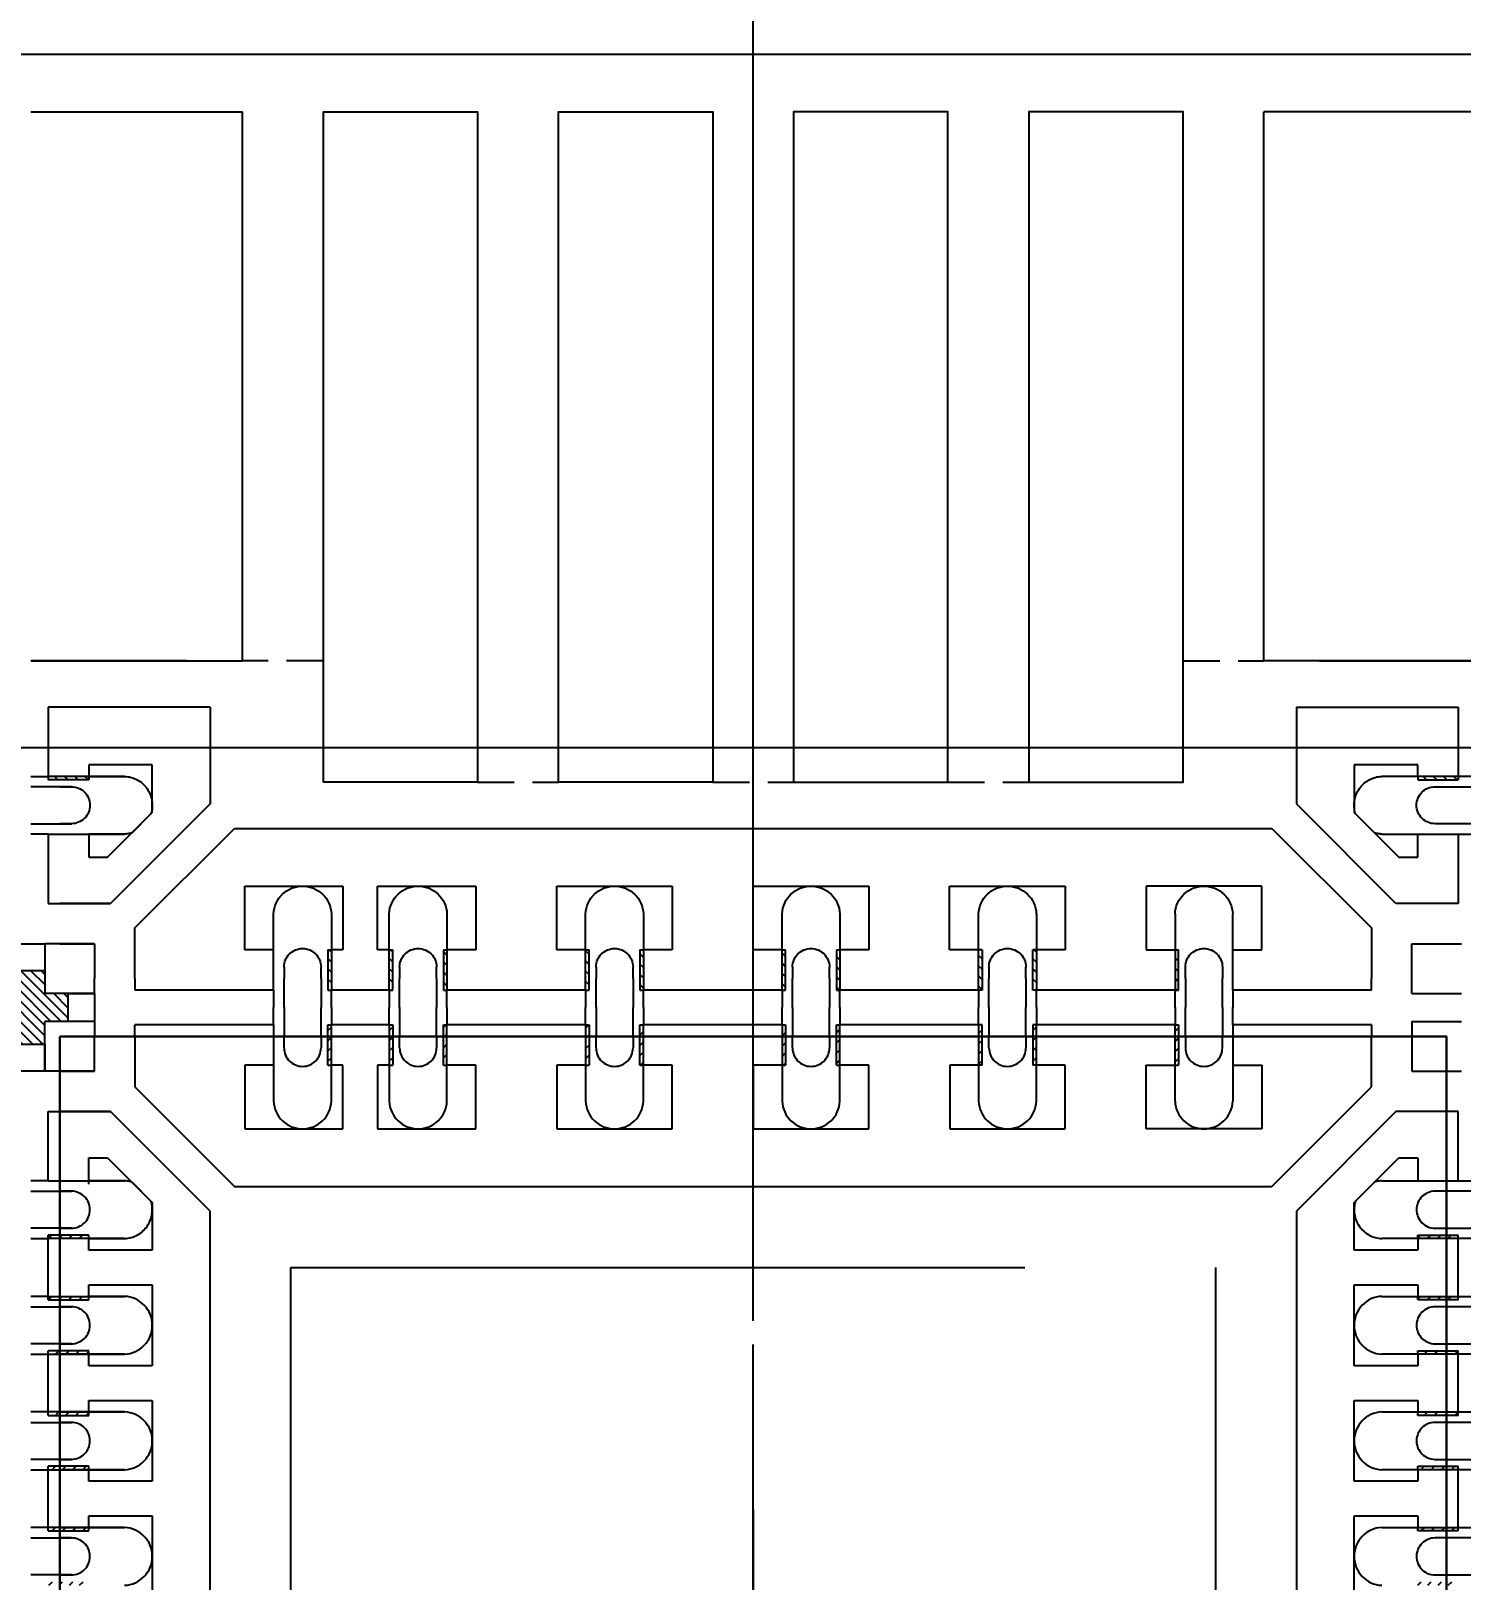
# Model space of a CAD drawing. Extents: x 0 to 864, y 0 to 559.
# Drawn here: x 157.53 to 169.91, y 421.06 to 434.46 of the extents above; entities that cross this region are included whole.
import ezdxf

# ---------------------------------------------------------------- set-up
doc = ezdxf.new("R2010")
doc.units = 0
doc.header["$LTSCALE"] = 12.7
doc.header["$MEASUREMENT"] = 0
doc.header["$PDMODE"] = 2
for name, pattern in [('CENTER', [2, 1.25, -0.25, 0.25, -0.25]), ('HIDDEN', [0.375, 0.25, -0.125]), ('PHANTOM', [2.5, 1.25, -0.25, 0.25, -0.25, 0.25, -0.25])]:
    doc.linetypes.add(name, pattern=pattern)
doc.layers.get('0').update_dxf_attribs({"linetype": 'CONTINUOUS'})
doc.layers.get('DEFPOINTS').update_dxf_attribs({"linetype": 'CONTINUOUS'})
for name, color, linetype in [('SH-01_CENTER', 2, 'CENTER'), ('SH-01_DIM', 4, 'CONTINUOUS'), ('SH-01_HATCH', 10, 'CONTINUOUS'), ('SH-01_HIDDEN', 6, 'HIDDEN'), ('SH-01_MISC', 5, 'CONTINUOUS'), ('SH-01_OBJECT', 7, 'CONTINUOUS'), ('SH-01_PHANTOM', 1, 'PHANTOM')]:
    doc.layers.add(name, color=color, linetype=linetype)
doc.styles.get("Standard").update_dxf_attribs({"font": 'simplex.shx', "width": 0.82})
doc.dimstyles.get("Standard").update_dxf_attribs({"dimtxt": 0.18, "dimasz": 0.18, "dimexe": 0.18, "dimexo": 0.0625, "dimgap": 0.09, "dimtad": 0, "dimtih": 1, "dimtoh": 1, "dimdec": 4, "dimzin": 0, "dimdsep": 46, "dimtxsty": 'Standard', "dimcen": 0.09, "dimadec": 0, "dimazin": 0, "dimtfac": 1, "dimtdec": 4, "dimtofl": 0, "dimtmove": 0, "dimatfit": 3, "dimfxl": 1, "dimtolj": 1, "dimtzin": 0, "dimarcsym": 0})
pattern_1 = [(45, (43.277163, -6.919113), (-0.02209709, 0.02209709), [])]

# ---------------------------------------------------------------- blocks, each defined once
blk = doc.blocks.new('*D119')
at = {"layer": 'DEFPOINTS', "color": 0, "ltscale": 0.05, "transparency": 16777216}
for p in [(149.533, 465.062), (149.533, 440.584), (445.033, 347.264)]:
    blk.add_point(p, dxfattribs=at)
at = {"layer": 'SH-01_DIM', "ltscale": 0.05, "transparency": 16777216}
blk.add_line((149.533, 443.124), (149.533, 465.062), dxfattribs=at)
at = {"layer": 'SH-01_DIM', "ltscale": 0.05, "transparency": 16777216, "insert": (149.533, 470.047), "char_height": 1.524, "attachment_point": 5, "rotation": 90}
blk.add_mtext('\\A1; 147.7500', dxfattribs=at)
blk = doc.blocks.new('_Open30')
at = {"color": 0, "lineweight": -2}
for p, q in [((-1, 0.2679), (0, 0)), ((0, 0), (-1, -0.2679)), ((0, 0), (-1, 0))]:
    blk.add_line(p, q, dxfattribs=at)
blk = doc.blocks.new('*D120')
at = {"layer": 'DEFPOINTS', "color": 0, "ltscale": 0.05, "transparency": 16777216}
for p in [(139.538, 457.57), (145.033, 441.264), (445.033, 347.264)]:
    blk.add_point(p, dxfattribs=at)
at = {"layer": 'SH-01_DIM', "ltscale": 0.05, "transparency": 16777216}
for p, q in [((139.538, 451.22), (139.538, 457.57)), ((145.033, 447.614), (139.538, 451.22)), ((145.033, 443.804), (145.033, 447.614))]:
    blk.add_line(p, q, dxfattribs=at)
at = {"layer": 'SH-01_DIM', "ltscale": 0.05, "transparency": 16777216, "insert": (139.538, 467.942), "char_height": 1.524, "attachment_point": 5, "rotation": 90}
blk.add_mtext('\\A1; 150.000+/-0.0760', dxfattribs=at)
blk = doc.blocks.new('A$C548803C5')
at = {"layer": 'SH-01_CENTER', "ltscale": 0.05}
for p, q in [((1, 1.4514), (1, 0.5486)), ((0.5486, 1), (1.4514, 1))]:
    blk.add_line(p, q, dxfattribs=at)
at = {"layer": 'SH-01_MISC', "ltscale": 0.05}
blk.add_lwpolyline([(-2, 3.5), (4, 3.5), (4, -1.5), (-2, -1.5)], close=True, dxfattribs=at)
blk = doc.blocks.new('*D174')
at = {"layer": 'DEFPOINTS', "color": 0, "ltscale": 0.05, "transparency": 16777216}
for p in [(163.783, 453.199), (163.783, 420.764), (445.033, 347.264)]:
    blk.add_point(p, dxfattribs=at)
at = {"layer": 'SH-01_DIM', "ltscale": 0.05, "transparency": 16777216}
blk.add_line((163.783, 423.304), (163.783, 453.199), dxfattribs=at)
at = {"layer": 'SH-01_DIM', "ltscale": 0.05, "transparency": 16777216, "insert": (163.783, 458.184), "char_height": 1.524, "attachment_point": 5, "rotation": 90}
blk.add_mtext('\\A1; 140.6250', dxfattribs=at)
blk = doc.blocks.new('A$C4C6C51ED')
at = {"layer": 'SH-01_HATCH', "ltscale": 0.05}
h = blk.add_hatch(dxfattribs=at)
h.set_pattern_fill('ANSI31', color=10, scale=0.25)
h.set_pattern_definition([(45, (33.0558, -7.33538), (-0.02209709, 0.02209709), [])])
h.paths.add_polyline_path([(24.0786, 3.5837), (24.0636, 3.5837), (24.0636, 3.7587), (24.0786, 3.7587)])
h.paths.add_polyline_path([(24.5786, 3.5837), (24.5636, 3.5837), (24.5636, 3.7587), (24.5786, 3.7587)])
h.paths.add_polyline_path([(24.3436, 3.5837), (24.3286, 3.5837), (24.3286, 3.7587), (24.3436, 3.7587)])
h.paths.add_polyline_path([(25.1936, 3.5837), (25.1786, 3.5837), (25.1786, 3.7587), (25.1936, 3.7587)])
h.paths.add_polyline_path([(25.4286, 3.5837), (25.4136, 3.5837), (25.4136, 3.7587), (25.4286, 3.7587)])
h.paths.add_polyline_path([(26.2786, 3.5837), (26.2636, 3.5837), (26.2636, 3.7587), (26.2786, 3.7587)])
h.paths.add_polyline_path([(26.0436, 3.5837), (26.0286, 3.5837), (26.0286, 3.5837), (26.0286, 3.7587), (26.0436, 3.7587)])
h.paths.add_polyline_path([(27.1286, 3.5837), (27.1136, 3.5837), (27.1136, 3.7587), (27.1286, 3.7587)])
h.paths.add_polyline_path([(26.8936, 3.5837), (26.8786, 3.5837), (26.8786, 3.5837), (26.8786, 3.7587), (26.8936, 3.7587)])
h.paths.add_polyline_path([(27.7436, 3.5837), (27.7286, 3.5837), (27.7286, 3.7587), (27.7436, 3.7587)])
h = blk.add_hatch(dxfattribs=at)
h.set_pattern_fill('ANSI31', color=10, scale=0.25)
h.paths.add_polyline_path([(23.0286, 2.8487), (22.8536, 2.8487), (22.8536, 2.8337), (23.0286, 2.8337)])
h.paths.add_polyline_path([(28.9536, 2.8487), (28.7786, 2.8487), (28.7786, 2.8337), (28.9536, 2.8337)])
at = {"layer": 'SH-01_HIDDEN'}
for p, q in [((23.8286, 3.7587), (23.8286, 3.8337)), ((23.8736, 3.8337), (23.8736, 3.7087)), ((24.0336, 3.7087), (24.0336, 3.8337)), ((24.0786, 3.8337), (24.0786, 3.7587)), ((24.3286, 3.7587), (24.3286, 3.8337)), ((24.3736, 3.8337), (24.3736, 3.7087)), ((24.5336, 3.7087), (24.5336, 3.8337)), ((24.5786, 3.8337), (24.5786, 3.7587)), ((25.1786, 3.7587), (25.1786, 3.8337)), ((25.2236, 3.8337), (25.2236, 3.7087)), ((25.3836, 3.7087), (25.3836, 3.8337)), ((25.4286, 3.8337), (25.4286, 3.7587)), ((26.0286, 3.7587), (26.0286, 3.8337)), ((26.0736, 3.8337), (26.0736, 3.7087)), ((26.2336, 3.7087), (26.2336, 3.8337)), ((26.2786, 3.8337), (26.2786, 3.7587)), ((26.8786, 3.7587), (26.8786, 3.8337)), ((26.9236, 3.8337), (26.9236, 3.7087)), ((27.0836, 3.7087), (27.0836, 3.8337)), ((27.1286, 3.8337), (27.1286, 3.7587)), ((27.7286, 3.8337), (27.7286, 3.7587)), ((27.7736, 3.7087), (27.7736, 3.8337)), ((27.9336, 3.8337), (27.9336, 3.7087)), ((27.9786, 3.7587), (27.9786, 3.8337)), ((23.8736, 3.6587), (23.8736, 3.7087)), ((24.0336, 3.7087), (24.0336, 3.6587)), ((24.3736, 3.6587), (24.3736, 3.7087)), ((24.5336, 3.7087), (24.5336, 3.6587)), ((25.2236, 3.6587), (25.2236, 3.7087)), ((25.3836, 3.7087), (25.3836, 3.6587)), ((26.0736, 3.6587), (26.0736, 3.7087)), ((26.2336, 3.7087), (26.2336, 3.6587)), ((26.9236, 3.6587), (26.9236, 3.7087)), ((27.0836, 3.7087), (27.0836, 3.6587)), ((27.7736, 3.7087), (27.7736, 3.6587)), ((27.9336, 3.6587), (27.9336, 3.7087)), ((23.8286, 3.5837), (23.8286, 3.4287)), ((24.0786, 3.4287), (24.0786, 3.5837)), ((24.3286, 3.5837), (24.3286, 3.4287)), ((24.5786, 3.4287), (24.5786, 3.5837)), ((25.1786, 3.5837), (25.1786, 3.4287)), ((25.4286, 3.4287), (25.4286, 3.5837)), ((26.0286, 3.5837), (26.0286, 3.4287)), ((26.2786, 3.4287), (26.2786, 3.5837)), ((26.8786, 3.5837), (26.8786, 3.4287)), ((27.1286, 3.4287), (27.1286, 3.5837)), ((27.7286, 3.4287), (27.7286, 3.5837)), ((27.9786, 3.5837), (27.9786, 3.4287)), ((22.8536, 3.0837), (22.7786, 3.0837)), ((23.0286, 3.0837), (23.1836, 3.0837)), ((23.1836, 3.0837), (23.0286, 3.0837)), ((28.6236, 3.0837), (28.7786, 3.0837)), ((28.9536, 3.0837), (29.0286, 3.0837)), ((22.7786, 3.0387), (22.9536, 3.0387)), ((22.9536, 3.0387), (22.9036, 3.0387)), ((23.2161, 3.0781), (23.2979, 2.9963)), ((28.5094, 2.9963), (28.5912, 3.0781)), ((29.0286, 3.0387), (28.8536, 3.0387)), ((22.9536, 2.8787), (22.7786, 2.8787)), ((22.7786, 2.8337), (22.8536, 2.8337)), ((22.9036, 2.8787), (22.9536, 2.8787)), ((23.1836, 2.8337), (23.0286, 2.8337)), ((23.0286, 2.8337), (23.1836, 2.8337)), ((28.7786, 2.8337), (28.6236, 2.8337)), ((28.8536, 2.8787), (29.0286, 2.8787)), ((29.0286, 2.8337), (28.9536, 2.8337))]:
    blk.add_line(p, q, dxfattribs=at)
at = {"layer": 'SH-01_HIDDEN', "ltscale": 0.05}
for p, q in [((24.7111, 2.8587), (25.0611, 2.8587)), ((25.7286, 2.8587), (26.0786, 2.8587)), ((26.7461, 2.8587), (27.0961, 2.8587)), ((22.9286, 2.3337), (22.7786, 2.3337)), ((24.0436, 2.3337), (23.6936, 2.3337)), ((27.7636, 2.3337), (28.1136, 2.3337)), ((28.8786, 2.3337), (29.0286, 2.3337))]:
    blk.add_line(p, q, dxfattribs=at)
at = {"layer": 'SH-01_HIDDEN'}
for centre, radius, start, end in [((23.9536, 3.6587), 0.08, 180, 0), ((24.4536, 3.6587), 0.08, 180, 0), ((25.3036, 3.6587), 0.08, 180, 0), ((26.1536, 3.6587), 0.08, 180, 0), ((27.0036, 3.6587), 0.08, 180, 0), ((27.8536, 3.6587), 0.08, 180, 0), ((23.9536, 3.4338), 0.1251, 182.33828, 357.66172), ((24.4536, 3.4338), 0.1251, 182.33828, 357.66172), ((25.3036, 3.4338), 0.1251, 182.33828, 357.66172), ((26.1536, 3.4338), 0.1251, 182.33828, 357.66172), ((27.0036, 3.4338), 0.1251, 182.33828, 357.66172), ((27.8536, 3.4338), 0.1251, 182.33828, 357.66172), ((23.1786, 2.9593), 0.1245, 72.47153, 87.68368), ((28.6287, 2.9593), 0.1245, 92.30964, 107.52916), ((22.9536, 2.9587), 0.08, 270, 90), ((28.8536, 2.9587), 0.08, 90, 270), ((23.1785, 2.9587), 0.1251, 272.3376, 17.48275), ((28.6287, 2.9587), 0.1251, 162.51941, 267.66496)]:
    blk.add_arc(centre, radius, start, end, dxfattribs=at)
at = {"layer": 'SH-01_OBJECT'}
for p, q in [((22.8386, 3.5587), (22.8386, 3.7737)), ((23.0536, 3.7737), (22.8386, 3.7737)), ((23.0536, 3.7737), (23.0536, 3.7587)), ((23.0536, 3.7587), (23.0536, 3.7087)), ((23.2286, 3.7087), (23.2286, 3.7587)), ((23.8286, 3.7587), (23.2286, 3.7587)), ((23.8286, 3.7587), (23.8286, 3.5837)), ((24.0636, 3.5837), (24.0636, 3.7587)), ((24.0786, 3.5837), (24.0786, 3.7587)), ((24.3286, 3.7587), (24.0786, 3.7587)), ((24.3286, 3.7587), (24.3286, 3.5837)), ((24.3436, 3.7587), (24.3436, 3.5837)), ((24.5636, 3.5837), (24.5636, 3.7587)), ((24.5786, 3.5837), (24.5786, 3.7587)), ((25.1786, 3.7587), (24.5786, 3.7587)), ((25.1786, 3.7587), (25.1786, 3.5837)), ((25.1936, 3.7587), (25.1936, 3.5837)), ((25.4136, 3.5837), (25.4136, 3.7587)), ((25.4286, 3.5837), (25.4286, 3.7587)), ((26.0286, 3.7587), (25.4286, 3.7587)), ((26.0286, 3.7587), (26.0286, 3.5837)), ((26.0436, 3.7587), (26.0436, 3.5837)), ((26.2636, 3.5837), (26.2636, 3.7587)), ((26.2786, 3.5837), (26.2786, 3.7587)), ((26.8786, 3.7587), (26.2786, 3.7587)), ((26.8786, 3.7587), (26.8786, 3.5837)), ((26.8936, 3.5837), (26.8936, 3.7587)), ((27.1136, 3.7587), (27.1136, 3.5837)), ((27.1286, 3.5837), (27.1286, 3.7587)), ((27.7286, 3.7587), (27.1286, 3.7587)), ((27.7286, 3.5837), (27.7286, 3.7587)), ((27.7436, 3.7587), (27.7436, 3.5837)), ((28.5786, 3.7587), (27.9786, 3.7587)), ((27.9786, 3.7587), (27.9786, 3.5837)), ((28.5786, 3.7587), (28.5786, 3.7087)), ((28.7536, 3.7737), (28.7536, 3.5587)), ((28.7536, 3.7737), (28.9686, 3.7737)), ((23.0536, 3.5587), (23.0536, 3.7087)), ((23.2286, 3.7087), (23.2286, 3.4898)), ((23.8286, 3.7087), (23.8286, 3.5837)), ((24.0786, 3.5837), (24.0786, 3.7087)), ((24.3286, 3.7087), (24.3286, 3.5837)), ((24.5786, 3.5837), (24.5786, 3.7087)), ((25.1786, 3.7087), (25.1786, 3.5837)), ((25.4286, 3.5837), (25.4286, 3.7087)), ((26.0286, 3.7087), (26.0286, 3.5837)), ((26.2786, 3.5837), (26.2786, 3.7087)), ((26.8786, 3.7087), (26.8786, 3.5837)), ((27.1286, 3.5837), (27.1286, 3.7087)), ((27.9786, 3.7087), (27.9786, 3.5837)), ((28.5786, 3.4898), (28.5786, 3.7087)), ((23.0536, 3.5587), (22.8386, 3.5587)), ((22.9036, 3.5587), (23.0536, 3.5587)), ((23.8286, 3.5837), (23.7036, 3.5837)), ((23.7036, 3.5837), (23.7036, 3.3087)), ((24.1286, 3.5837), (24.0786, 3.5837)), ((24.1286, 3.3087), (24.1286, 3.5837)), ((24.3286, 3.5837), (24.2786, 3.5837)), ((24.2786, 3.5837), (24.2786, 3.3087)), ((24.7036, 3.5837), (24.5786, 3.5837)), ((24.7036, 3.3087), (24.7036, 3.5837)), ((25.1786, 3.5837), (25.0536, 3.5837)), ((25.0536, 3.5837), (25.0536, 3.3087)), ((25.5536, 3.5837), (25.4286, 3.5837)), ((25.5536, 3.3087), (25.5536, 3.5837)), ((26.0286, 3.5837), (25.9036, 3.5837)), ((25.9036, 3.5837), (25.9036, 3.3087)), ((26.4036, 3.5837), (26.2786, 3.5837)), ((26.4036, 3.3087), (26.4036, 3.5837)), ((26.8786, 3.5837), (26.7536, 3.5837)), ((26.7536, 3.5837), (26.7536, 3.3087)), ((27.2536, 3.5837), (27.1286, 3.5837)), ((27.2536, 3.3087), (27.2536, 3.5837)), ((27.6036, 3.5837), (27.7286, 3.5837)), ((27.6036, 3.3087), (27.6036, 3.5837)), ((27.9786, 3.5837), (28.1036, 3.5837)), ((28.1036, 3.5837), (28.1036, 3.3087)), ((28.7536, 3.5587), (28.9686, 3.5587)), ((23.2286, 3.4898), (23.6597, 3.0587)), ((28.1476, 3.0587), (28.5786, 3.4898)), ((22.8536, 3.3837), (23.1226, 3.3837)), ((22.8536, 3.0837), (22.8536, 3.3837)), ((23.1226, 3.3837), (22.9036, 3.3837)), ((23.5536, 2.9527), (23.1226, 3.3837)), ((28.6847, 3.3837), (28.2536, 2.9527)), ((28.9536, 3.3837), (28.6847, 3.3837)), ((28.9536, 3.0837), (28.9536, 3.3837)), ((23.7036, 3.3087), (24.1286, 3.3087)), ((24.2786, 3.3087), (24.7036, 3.3087)), ((25.0536, 3.3087), (25.5536, 3.3087)), ((25.9036, 3.3087), (26.4036, 3.3087)), ((26.7536, 3.3087), (27.2536, 3.3087)), ((28.1036, 3.3087), (27.6036, 3.3087)), ((23.0286, 3.0837), (23.0286, 3.1837)), ((23.0286, 3.1837), (23.1104, 3.1837)), ((23.1104, 3.1837), (23.3036, 2.9905)), ((28.5036, 2.9905), (28.6968, 3.1837)), ((28.6968, 3.1837), (28.7786, 3.1837)), ((28.7786, 3.1837), (28.7786, 3.0837)), ((22.8536, 3.0837), (23.0286, 3.0837)), ((28.7786, 3.0837), (28.9536, 3.0837)), ((23.6597, 3.0587), (28.1476, 3.0587)), ((23.3036, 2.9905), (23.3036, 2.7837)), ((23.5536, 2.5337), (23.5536, 2.9527)), ((28.2536, 2.5337), (28.2536, 2.9527)), ((28.5036, 2.7837), (28.5036, 2.9905)), ((23.0286, 2.8487), (22.8536, 2.8487)), ((22.8536, 2.5337), (22.8536, 2.8337)), ((23.0286, 2.8337), (22.8536, 2.8337)), ((23.0286, 2.7837), (23.0286, 2.8337)), ((28.7786, 2.8487), (28.9536, 2.8487)), ((28.9536, 2.8337), (28.7786, 2.8337)), ((28.7786, 2.8337), (28.7786, 2.7837)), ((28.9536, 2.5337), (28.9536, 2.8337)), ((23.3036, 2.7837), (23.0286, 2.7837)), ((28.7786, 2.7837), (28.5036, 2.7837)), ((23.5536, 2.5337), (22.8536, 2.5337)), ((28.2536, 2.5337), (28.9536, 2.5337)), ((23.4536, 2.3337), (22.7786, 2.3337)), ((28.3536, 2.3337), (29.0286, 2.3337)), ((22.7786, -0.0413), (23.6936, -0.0413)), ((29.0286, -0.0413), (28.1136, -0.0413))]:
    blk.add_line(p, q, dxfattribs=at)
at = {"layer": 'SH-01_OBJECT', "ltscale": 0.05}
for p, q in [((24.0636, 3.7587), (24.0786, 3.7587)), ((24.3286, 3.7587), (24.3436, 3.7587)), ((24.5636, 3.7587), (24.5786, 3.7587)), ((25.1786, 3.7587), (25.1936, 3.7587)), ((25.4136, 3.7587), (25.4286, 3.7587)), ((26.0286, 3.7587), (26.0436, 3.7587)), ((26.2636, 3.7587), (26.2786, 3.7587)), ((26.8936, 3.7587), (26.8786, 3.7587)), ((27.1286, 3.7587), (27.1136, 3.7587)), ((27.7286, 3.7587), (27.7436, 3.7587)), ((24.0636, 3.5837), (24.0786, 3.5837)), ((24.3286, 3.5837), (24.3436, 3.5837)), ((24.5636, 3.5837), (24.5786, 3.5837)), ((25.1786, 3.5837), (25.1936, 3.5837)), ((25.4136, 3.5837), (25.4286, 3.5837)), ((26.0286, 3.5837), (26.0436, 3.5837)), ((26.2636, 3.5837), (26.2786, 3.5837)), ((26.8936, 3.5837), (26.8786, 3.5837)), ((27.1286, 3.5837), (27.1136, 3.5837)), ((27.7286, 3.5837), (27.7436, 3.5837)), ((22.8536, 2.8337), (22.8536, 2.8487)), ((23.0286, 2.8337), (23.0286, 2.8487)), ((28.7786, 2.8337), (28.7786, 2.8487)), ((28.9536, 2.8337), (28.9536, 2.8487)), ((22.7786, 2.3337), (23.6936, 2.3337)), ((23.6936, 2.3337), (23.6936, -0.0413)), ((28.1136, 2.3337), (28.1136, -0.0413)), ((29.0286, 2.3337), (28.1136, 2.3337))]:
    blk.add_line(p, q, dxfattribs=at)
for points in [[(24.7111, 2.8587), (24.0436, 2.8587), (24.0436, -0.0413), (24.7111, -0.0413)], [(25.7286, 2.8587), (25.0611, 2.8587), (25.0611, -0.0413), (25.7286, -0.0413)], [(26.0786, 2.8587), (26.7461, 2.8587), (26.7461, -0.0413), (26.0786, -0.0413)], [(27.0961, 2.8587), (27.7636, 2.8587), (27.7636, -0.0413), (27.0961, -0.0413)]]:
    blk.add_lwpolyline(points, close=True, dxfattribs=at)
blk = doc.blocks.new('A$C18111F44')
at = {"layer": 'SH-01_HATCH', "ltscale": 0.05}
h = blk.add_hatch(dxfattribs=at)
h.set_pattern_fill('ANSI31', color=10, scale=0.25)
h.set_pattern_definition(pattern_1)
h.paths.add_polyline_path([(34.3, 4), (34.285, 4), (34.285, 4.175), (34.3, 4.175)])
h.paths.add_polyline_path([(34.8, 4), (34.785, 4), (34.785, 4.175), (34.8, 4.175)])
h.paths.add_polyline_path([(34.565, 4), (34.55, 4), (34.55, 4.175), (34.565, 4.175)])
h.paths.add_polyline_path([(35.415, 4), (35.4, 4), (35.4, 4.175), (35.415, 4.175)])
h.paths.add_polyline_path([(35.65, 4), (35.635, 4), (35.635, 4.175), (35.65, 4.175)])
h.paths.add_polyline_path([(36.5, 3.9999), (36.485, 3.9999), (36.485, 4.1749), (36.5, 4.1749)])
h.paths.add_polyline_path([(36.265, 3.9999), (36.25, 3.9999), (36.25, 4), (36.25, 4.1749), (36.265, 4.1749)])
h.paths.add_polyline_path([(37.35, 3.9999), (37.335, 3.9999), (37.335, 4.1749), (37.35, 4.1749)])
h.paths.add_polyline_path([(37.115, 3.9999), (37.1, 3.9999), (37.1, 4), (37.1, 4.1749), (37.115, 4.1749)])
h.paths.add_polyline_path([(37.965, 4), (37.95, 4), (37.95, 4.175), (37.965, 4.175)])
h = blk.add_hatch(dxfattribs=at)
h.set_pattern_fill('ANSI31', color=10, scale=0.25)
h.set_pattern_definition(pattern_1)
h.paths.add_polyline_path([(33.075, 0), (33.25, 0), (33.25, -0.015), (33.075, -0.015)])
h.paths.add_polyline_path([(33.075, 0.265), (33.25, 0.265), (33.25, 0.25), (33.075, 0.25)])
h.paths.add_polyline_path([(33.075, 0.5), (33.25, 0.5), (33.25, 0.485), (33.075, 0.485)])
h.paths.add_polyline_path([(33.075, 1), (33.25, 1), (33.25, 0.985), (33.075, 0.985)])
h.paths.add_polyline_path([(33.075, 0.765), (33.25, 0.765), (33.25, 0.75), (33.075, 0.75)])
h.paths.add_polyline_path([(33.075, 1.265), (33.25, 1.265), (33.25, 1.25), (33.075, 1.25)])
h.paths.add_polyline_path([(33.075, 1.5), (33.25, 1.5), (33.25, 1.485), (33.075, 1.485)])
h.paths.add_polyline_path([(33.075, 1.765), (33.25, 1.765), (33.25, 1.75), (33.075, 1.75)])
h.paths.add_polyline_path([(33.075, 2), (33.25, 2), (33.25, 1.985), (33.075, 1.985)])
h.paths.add_polyline_path([(33.075, 2.265), (33.25, 2.265), (33.25, 2.25), (33.075, 2.25)])
h.paths.add_polyline_path([(33.075, 2.5), (33.25, 2.5), (33.25, 2.485), (33.075, 2.485)])
h.paths.add_polyline_path([(33.075, 2.765), (33.25, 2.765), (33.25, 2.75), (33.075, 2.75)])
h.paths.add_polyline_path([(33.075, 3), (33.25, 3), (33.25, 2.985), (33.075, 2.985)])
h.paths.add_polyline_path([(33.075, 3.265), (33.25, 3.265), (33.25, 3.25), (33.075, 3.25)])
h = blk.add_hatch(dxfattribs=at)
h.set_pattern_fill('ANSI31', color=10, scale=0.25)
h.set_pattern_definition(pattern_1)
h.paths.add_polyline_path([(39.175, 0), (39, 0), (39, -0.015), (39.175, -0.015)])
h.paths.add_polyline_path([(39.175, 0.265), (39, 0.265), (39, 0.25), (39.175, 0.25)])
h.paths.add_polyline_path([(39.175, 0.5), (39, 0.5), (39, 0.485), (39.175, 0.485)])
h.paths.add_polyline_path([(39.175, 1), (39, 1), (39, 0.985), (39.175, 0.985)])
h.paths.add_polyline_path([(39.175, 0.765), (39, 0.765), (39, 0.75), (39.175, 0.75)])
h.paths.add_polyline_path([(39.175, 1.265), (39, 1.265), (39, 1.25), (39.175, 1.25)])
h.paths.add_polyline_path([(39.175, 1.5), (39, 1.5), (39, 1.485), (39.175, 1.485)])
h.paths.add_polyline_path([(39.175, 1.765), (39, 1.765), (39, 1.75), (39.175, 1.75)])
h.paths.add_polyline_path([(39.175, 2), (39, 2), (39, 1.985), (39.175, 1.985)])
h.paths.add_polyline_path([(39.175, 2.265), (39, 2.265), (39, 2.25), (39.175, 2.25)])
h.paths.add_polyline_path([(39.175, 2.5), (39, 2.5), (39, 2.485), (39.175, 2.485)])
h.paths.add_polyline_path([(39.175, 2.765), (39, 2.765), (39, 2.75), (39.175, 2.75)])
h.paths.add_polyline_path([(39.175, 3), (39, 3), (39, 2.985), (39.175, 2.985)])
h.paths.add_polyline_path([(39.175, 3.265), (39, 3.265), (39, 3.25), (39.175, 3.25)])
at = {"layer": 'SH-01_CENTER', "linetype": 'CENTER', "ltscale": 0.5}
blk.add_line((36.125, 0.4578), (36.125, 2.7922), dxfattribs=at)
at = {"layer": 'SH-01_HIDDEN'}
for p, q in [((34.05, 4.175), (34.05, 4.25)), ((34.095, 4.25), (34.095, 4.125)), ((34.255, 4.125), (34.255, 4.25)), ((34.3, 4.25), (34.3, 4.175)), ((34.55, 4.175), (34.55, 4.25)), ((34.595, 4.25), (34.595, 4.125)), ((34.755, 4.125), (34.755, 4.25)), ((34.8, 4.25), (34.8, 4.175)), ((35.4, 4.175), (35.4, 4.25)), ((35.445, 4.25), (35.445, 4.125)), ((35.605, 4.125), (35.605, 4.25)), ((35.65, 4.25), (35.65, 4.175)), ((36.25, 4.175), (36.25, 4.25)), ((36.295, 4.25), (36.295, 4.125)), ((36.455, 4.125), (36.455, 4.25)), ((36.5, 4.25), (36.5, 4.175)), ((37.1, 4.175), (37.1, 4.25)), ((37.145, 4.25), (37.145, 4.125)), ((37.305, 4.125), (37.305, 4.25)), ((37.35, 4.25), (37.35, 4.175)), ((37.95, 4.25), (37.95, 4.175)), ((37.995, 4.125), (37.995, 4.25)), ((38.155, 4.25), (38.155, 4.125)), ((38.2, 4.175), (38.2, 4.25)), ((34.095, 4.075), (34.095, 4.125)), ((34.255, 4.125), (34.255, 4.075)), ((34.595, 4.075), (34.595, 4.125)), ((34.755, 4.125), (34.755, 4.075)), ((35.445, 4.075), (35.445, 4.125)), ((35.605, 4.125), (35.605, 4.075)), ((36.295, 4.075), (36.295, 4.125)), ((36.455, 4.125), (36.455, 4.075)), ((37.145, 4.075), (37.145, 4.125)), ((37.305, 4.125), (37.305, 4.075)), ((37.995, 4.125), (37.995, 4.075)), ((38.155, 4.075), (38.155, 4.125)), ((34.05, 4), (34.05, 3.845)), ((34.3, 3.845), (34.3, 4)), ((34.55, 4), (34.55, 3.845)), ((34.8, 3.845), (34.8, 4)), ((35.4, 4), (35.4, 3.845)), ((35.65, 3.845), (35.65, 4)), ((36.25, 4), (36.25, 3.845)), ((36.5, 3.845), (36.5, 4)), ((37.1, 4), (37.1, 3.845)), ((37.35, 3.845), (37.35, 4)), ((37.95, 3.845), (37.95, 4)), ((38.2, 4), (38.2, 3.845)), ((33.075, 3.5), (33, 3.5)), ((33.25, 3.5), (33.405, 3.5)), ((33.405, 3.5), (33.25, 3.5)), ((33.4375, 3.4943), (33.5192, 3.4126)), ((38.7308, 3.4126), (38.8125, 3.4943)), ((38.845, 3.5), (39, 3.5)), ((39.175, 3.5), (39.25, 3.5)), ((33, 3.455), (33.175, 3.455)), ((33.175, 3.455), (33.125, 3.455)), ((39.25, 3.455), (39.075, 3.455)), ((33.175, 3.295), (33, 3.295)), ((33.125, 3.295), (33.175, 3.295)), ((39.075, 3.295), (39.25, 3.295)), ((33, 3.25), (33.075, 3.25)), ((33.405, 3.25), (33.25, 3.25)), ((33.25, 3.25), (33.405, 3.25)), ((39, 3.25), (38.845, 3.25)), ((39.25, 3.25), (39.175, 3.25)), ((34.125, 0.425), (34.125, 3.125)), ((34.125, 3.125), (38.125, 3.125)), ((38.125, 3.125), (38.125, 0.125)), ((33.075, 3), (33, 3)), ((33, 2.955), (33.175, 2.955)), ((33.175, 2.955), (33.125, 2.955)), ((33.25, 3), (33.405, 3)), ((33.405, 3), (33.25, 3)), ((38.845, 3), (39, 3)), ((39.25, 2.955), (39.075, 2.955)), ((39.175, 3), (39.25, 3)), ((33.175, 2.795), (33, 2.795)), ((33, 2.75), (33.075, 2.75)), ((33.125, 2.795), (33.175, 2.795)), ((33.405, 2.75), (33.25, 2.75)), ((33.25, 2.75), (33.405, 2.75)), ((39, 2.75), (38.845, 2.75)), ((39.075, 2.795), (39.25, 2.795)), ((39.25, 2.75), (39.175, 2.75)), ((33.075, 2.5), (33, 2.5)), ((33.25, 2.5), (33.405, 2.5)), ((33.405, 2.5), (33.25, 2.5)), ((38.845, 2.5), (39, 2.5)), ((39.175, 2.5), (39.25, 2.5)), ((33, 2.455), (33.175, 2.455)), ((33.175, 2.455), (33.125, 2.455)), ((39.25, 2.455), (39.075, 2.455)), ((33.175, 2.295), (33, 2.295)), ((33.125, 2.295), (33.175, 2.295)), ((39.075, 2.295), (39.25, 2.295)), ((33, 2.25), (33.075, 2.25)), ((33.405, 2.25), (33.25, 2.25)), ((33.25, 2.25), (33.405, 2.25)), ((39, 2.25), (38.845, 2.25)), ((39.25, 2.25), (39.175, 2.25)), ((33.075, 2), (33, 2)), ((33, 1.955), (33.175, 1.955)), ((33.175, 1.955), (33.125, 1.955)), ((33.25, 2), (33.405, 2)), ((33.405, 2), (33.25, 2)), ((38.845, 2), (39, 2)), ((39.25, 1.955), (39.075, 1.955)), ((39.175, 2), (39.25, 2)), ((33.175, 1.795), (33, 1.795)), ((33.125, 1.795), (33.175, 1.795)), ((39.075, 1.795), (39.25, 1.795))]:
    blk.add_line(p, q, dxfattribs=at)
for centre, radius, start, end in [((34.175, 4.075), 0.08, 180, 0), ((34.675, 4.075), 0.08, 180, 0), ((35.525, 4.075), 0.08, 180, 0), ((36.375, 4.075), 0.08, 180, 0), ((37.225, 4.075), 0.08, 180, 0), ((38.075, 4.075), 0.08, 180, 0), ((34.175, 3.8501), 0.1251, 182.33828, 357.66172), ((34.675, 3.8501), 0.1251, 182.33828, 357.66172), ((35.525, 3.8501), 0.1251, 182.33828, 357.66172), ((36.375, 3.8501), 0.1251, 182.33828, 357.66172), ((37.225, 3.8501), 0.1251, 182.33828, 357.66172), ((38.075, 3.8501), 0.1251, 182.33828, 357.66172), ((33.4, 3.3756), 0.1245, 72.47153, 87.68368), ((38.85, 3.3756), 0.1245, 92.30964, 107.52916), ((33.175, 3.375), 0.08, 270, 90), ((39.075, 3.375), 0.08, 90, 270), ((33.3999, 3.375), 0.1251, 272.3376, 17.48275), ((38.8501, 3.375), 0.1251, 162.51941, 267.66496), ((33.175, 2.875), 0.08, 270, 90), ((33.3999, 2.875), 0.1251, 272.33828, 87.66172), ((38.8501, 2.875), 0.1251, 92.33828, 267.66172), ((39.075, 2.875), 0.08, 90, 270), ((33.3999, 2.375), 0.1251, 272.33828, 87.66172), ((38.8501, 2.375), 0.1251, 92.33828, 267.66172), ((33.175, 2.375), 0.08, 270, 90), ((39.075, 2.375), 0.08, 90, 270), ((33.175, 1.875), 0.08, 270, 90), ((33.3999, 1.875), 0.1251, 272.33828, 87.66172), ((38.8501, 1.875), 0.1251, 92.33828, 267.66172), ((39.075, 1.875), 0.08, 90, 270)]:
    blk.add_arc(centre, radius, start, end, dxfattribs=at)
at = {"layer": 'SH-01_MISC'}
for p, q in [((39.125, 4.125), (33.125, 4.125)), ((33.125, 4.125), (33.125, -0.875)), ((39.125, -0.875), (39.125, 4.125))]:
    blk.add_line(p, q, dxfattribs=at)
at = {"layer": 'SH-01_OBJECT'}
for p, q in [((33.06, 3.975), (33.06, 4.19)), ((33.275, 4.19), (33.06, 4.19)), ((33.275, 4.19), (33.275, 4.175)), ((33.275, 4.175), (33.275, 4.125)), ((33.45, 4.125), (33.45, 4.175)), ((34.05, 4.175), (33.45, 4.175)), ((34.05, 4.175), (34.05, 4)), ((34.285, 4), (34.285, 4.175)), ((34.3, 4), (34.3, 4.175)), ((34.55, 4.175), (34.3, 4.175)), ((34.55, 4.175), (34.55, 4)), ((34.565, 4.175), (34.565, 4)), ((34.785, 4), (34.785, 4.175)), ((34.8, 4), (34.8, 4.175)), ((35.4, 4.175), (34.8, 4.175)), ((35.4, 4.175), (35.4, 4)), ((35.415, 4.175), (35.415, 4)), ((35.635, 4), (35.635, 4.175)), ((35.65, 4), (35.65, 4.175)), ((36.25, 4.175), (35.65, 4.175)), ((36.25, 4.175), (36.25, 4)), ((36.265, 4.1749), (36.265, 3.9999)), ((36.485, 3.9999), (36.485, 4.1749)), ((36.5, 4), (36.5, 4.175)), ((37.1, 4.175), (36.5, 4.175)), ((37.1, 4.175), (37.1, 4)), ((37.115, 3.9999), (37.115, 4.1749)), ((37.335, 4.1749), (37.335, 3.9999)), ((37.35, 4), (37.35, 4.175)), ((37.95, 4.175), (37.35, 4.175)), ((37.95, 4), (37.95, 4.175)), ((37.965, 4.175), (37.965, 4)), ((38.2, 4.175), (38.2, 4)), ((38.8, 4.175), (38.2, 4.175)), ((38.8, 4.175), (38.8, 4.125)), ((38.975, 4.19), (38.975, 3.975)), ((38.975, 4.19), (39.19, 4.19)), ((33.275, 3.975), (33.275, 4.125)), ((33.45, 4.125), (33.45, 3.9061)), ((34.05, 4.125), (34.05, 4)), ((34.3, 4), (34.3, 4.125)), ((34.55, 4.125), (34.55, 4)), ((34.8, 4), (34.8, 4.125)), ((35.4, 4.125), (35.4, 4)), ((35.65, 4), (35.65, 4.125)), ((36.25, 4.125), (36.25, 4)), ((36.5, 4), (36.5, 4.125)), ((37.1, 4.125), (37.1, 4)), ((37.35, 4), (37.35, 4.125)), ((38.2, 4.125), (38.2, 4)), ((38.8, 3.9061), (38.8, 4.125)), ((33.275, 3.975), (33.06, 3.975)), ((33.125, 3.975), (33.275, 3.975)), ((34.05, 4), (33.925, 4)), ((33.925, 4), (33.925, 3.725)), ((34.35, 4), (34.3, 4)), ((34.35, 3.725), (34.35, 4)), ((34.55, 4), (34.5, 4)), ((34.5, 4), (34.5, 3.725)), ((34.925, 4), (34.8, 4)), ((34.925, 3.725), (34.925, 4)), ((35.4, 4), (35.275, 4)), ((35.275, 4), (35.275, 3.725)), ((35.775, 4), (35.65, 4)), ((35.775, 3.725), (35.775, 4)), ((36.25, 4), (36.125, 4)), ((36.125, 4), (36.125, 3.725)), ((36.625, 4), (36.5, 4)), ((36.625, 3.725), (36.625, 4)), ((37.1, 4), (36.975, 4)), ((36.975, 4), (36.975, 3.725)), ((37.475, 4), (37.35, 4)), ((37.475, 3.725), (37.475, 4)), ((37.825, 4), (37.95, 4)), ((37.825, 3.725), (37.825, 4)), ((38.2, 4), (38.325, 4)), ((38.325, 4), (38.325, 3.725)), ((38.975, 3.975), (39.19, 3.975)), ((33.45, 3.9061), (33.8811, 3.475)), ((38.3689, 3.475), (38.8, 3.9061)), ((33.075, 3.8), (33.3439, 3.8)), ((33.075, 3.5), (33.075, 3.8)), ((33.3439, 3.8), (33.125, 3.8)), ((33.775, 3.3689), (33.3439, 3.8)), ((38.9061, 3.8), (38.475, 3.3689)), ((39.175, 3.8), (38.9061, 3.8)), ((39.175, 3.5), (39.175, 3.8)), ((33.925, 3.725), (34.35, 3.725)), ((34.5, 3.725), (34.925, 3.725)), ((35.275, 3.725), (35.775, 3.725)), ((36.125, 3.725), (36.625, 3.725)), ((36.975, 3.725), (37.475, 3.725)), ((38.325, 3.725), (37.825, 3.725)), ((33.25, 3.5), (33.25, 3.6)), ((33.25, 3.6), (33.3318, 3.6)), ((33.3318, 3.6), (33.525, 3.4068)), ((38.725, 3.4068), (38.9182, 3.6)), ((38.9182, 3.6), (39, 3.6)), ((39, 3.6), (39, 3.5)), ((33.075, 3.5), (33.25, 3.5)), ((39, 3.5), (39.175, 3.5)), ((33.8811, 3.475), (38.3689, 3.475)), ((33.525, 3.4068), (33.525, 3.2)), ((33.775, -0.1189), (33.775, 3.3689)), ((38.475, 3.3689), (38.475, -0.1189)), ((38.725, 3.2), (38.725, 3.4068)), ((33.25, 3.265), (33.075, 3.265)), ((33.25, 3.25), (33.075, 3.25)), ((33.075, 3), (33.075, 3.25)), ((33.25, 3.2), (33.25, 3.25)), ((39, 3.265), (39.175, 3.265)), ((39.175, 3.25), (39, 3.25)), ((39, 3.25), (39, 3.2)), ((39.175, 3), (39.175, 3.25)), ((33.525, 3.2), (33.25, 3.2)), ((39, 3.2), (38.725, 3.2)), ((33.25, 3), (33.25, 3.05)), ((33.25, 3.05), (33.525, 3.05)), ((33.525, 3.05), (33.525, 2.7)), ((38.725, 3.05), (39, 3.05)), ((38.725, 2.7), (38.725, 3.05)), ((39, 3.05), (39, 3)), ((33.075, 3), (33.25, 3)), ((33.075, 2.985), (33.25, 2.985)), ((39, 3), (39.175, 3)), ((39.175, 2.985), (39, 2.985)), ((33.25, 2.765), (33.075, 2.765)), ((33.075, 2.75), (33.25, 2.75)), ((33.075, 2.5), (33.075, 2.75)), ((33.25, 2.75), (33.125, 2.75)), ((33.25, 2.7), (33.25, 2.75)), ((39, 2.765), (39.175, 2.765)), ((39.175, 2.75), (39, 2.75)), ((39, 2.75), (39, 2.7)), ((39.175, 2.5), (39.175, 2.75)), ((33.525, 2.7), (33.25, 2.7)), ((39, 2.7), (38.725, 2.7)), ((33.25, 2.5), (33.25, 2.55)), ((33.25, 2.55), (33.525, 2.55)), ((33.525, 2.55), (33.525, 2.2)), ((38.725, 2.55), (39, 2.55)), ((38.725, 2.2), (38.725, 2.55)), ((39, 2.55), (39, 2.5)), ((33.25, 2.5), (33.075, 2.5)), ((33.075, 2.485), (33.25, 2.485)), ((33.125, 2.5), (33.25, 2.5)), ((39, 2.5), (39.175, 2.5)), ((39.175, 2.485), (39, 2.485)), ((33.25, 2.265), (33.075, 2.265)), ((33.075, 2.25), (33.25, 2.25)), ((33.075, 2), (33.075, 2.25)), ((33.25, 2.25), (33.125, 2.25)), ((33.25, 2.2), (33.25, 2.25)), ((39, 2.265), (39.175, 2.265)), ((39.175, 2.25), (39, 2.25)), ((39, 2.25), (39, 2.2)), ((39.175, 2), (39.175, 2.25)), ((33.525, 2.2), (33.25, 2.2)), ((39, 2.2), (38.725, 2.2)), ((33.25, 2), (33.25, 2.05)), ((33.25, 2.05), (33.525, 2.05)), ((33.525, 2.05), (33.525, 1.7)), ((38.725, 2.05), (39, 2.05)), ((38.725, 1.7), (38.725, 2.05)), ((39, 2.05), (39, 2)), ((33.25, 2), (33.075, 2)), ((33.075, 1.985), (33.25, 1.985)), ((33.125, 2), (33.25, 2)), ((39, 2), (39.175, 2)), ((39.175, 1.985), (39, 1.985))]:
    blk.add_line(p, q, dxfattribs=at)
at = {"layer": 'SH-01_OBJECT', "ltscale": 0.05}
for p, q in [((34.285, 4.175), (34.3, 4.175)), ((34.55, 4.175), (34.565, 4.175)), ((34.785, 4.175), (34.8, 4.175)), ((35.4, 4.175), (35.415, 4.175)), ((35.635, 4.175), (35.65, 4.175)), ((36.25, 4.1749), (36.265, 4.1749)), ((36.485, 4.1749), (36.5, 4.1749)), ((37.115, 4.1749), (37.1, 4.1749)), ((37.35, 4.1749), (37.335, 4.1749)), ((37.95, 4.175), (37.965, 4.175)), ((34.285, 4), (34.3, 4)), ((34.55, 4), (34.565, 4)), ((34.785, 4), (34.8, 4)), ((35.4, 4), (35.415, 4)), ((35.635, 4), (35.65, 4)), ((36.25, 3.9999), (36.265, 3.9999)), ((36.485, 3.9999), (36.5, 3.9999)), ((37.115, 3.9999), (37.1, 3.9999)), ((37.35, 3.9999), (37.335, 3.9999)), ((37.95, 4), (37.965, 4)), ((33.25, 3.485), (33.25, 3.5)), ((33.075, 3.25), (33.075, 3.265)), ((33.25, 3.25), (33.25, 3.265)), ((39, 3.25), (39, 3.265)), ((39.175, 3.25), (39.175, 3.265)), ((33.075, 2.985), (33.075, 3)), ((33.25, 2.985), (33.25, 3)), ((39, 2.985), (39, 3)), ((39.175, 2.985), (39.175, 3)), ((33.075, 2.75), (33.075, 2.765)), ((33.25, 2.75), (33.25, 2.765)), ((39, 2.75), (39, 2.765)), ((39.175, 2.75), (39.175, 2.765)), ((33.075, 2.485), (33.075, 2.5)), ((33.25, 2.485), (33.25, 2.5)), ((39, 2.485), (39, 2.5)), ((39.175, 2.485), (39.175, 2.5)), ((33.075, 2.25), (33.075, 2.265)), ((33.25, 2.25), (33.25, 2.265)), ((39, 2.25), (39, 2.265)), ((39.175, 2.25), (39.175, 2.265)), ((33.075, 1.985), (33.075, 2)), ((33.25, 1.985), (33.25, 2)), ((39, 1.985), (39, 2)), ((39.175, 1.985), (39.175, 2))]:
    blk.add_line(p, q, dxfattribs=at)
blk = doc.blocks.new('A$C1C491FD5')
at = {"layer": 'SH-01_HATCH', "ltscale": 0.05}
h = blk.add_hatch(dxfattribs=at)
h.set_pattern_fill('ANSI31', color=10, scale=0.25)
h.set_pattern_definition([(45, (-0.27461, 0.535512), (-0.0220971, 0.0220971), [])])
h.paths.add_polyline_path([(-0.5342, 1.186), (-0.6542, 1.186), (-0.6542, 1.086), (-0.7542, 1.086), (-0.7542, 0.966), (-0.6542, 0.966), (-0.6542, 0.866), (-0.5342, 0.866), (-0.5342, 0.966), (-0.4342, 0.966), (-0.4342, 1.086), (-0.5342, 1.086)])
at = {"layer": 'SH-01_HIDDEN'}
for p, q in [((-0.6542, 1.301), (-0.6542, 1.186)), ((-0.5342, 1.301), (-0.6542, 1.301)), ((-0.5342, 1.186), (-0.5342, 1.301)), ((-0.3192, 1.086), (-0.4342, 1.086)), ((-0.3192, 0.966), (-0.3192, 1.086)), ((-0.8692, 0.966), (-0.7542, 0.966)), ((-0.4342, 0.966), (-0.3192, 0.966)), ((-0.6542, 0.866), (-0.6542, 0.751)), ((-0.5342, 0.751), (-0.5342, 0.866)), ((-0.6542, 0.751), (-0.5342, 0.751))]:
    blk.add_line(p, q, dxfattribs=at)
at = {"layer": 'SH-01_HIDDEN', "ltscale": 0.05}
for q in [(-0.7542, 1.086), (-0.8692, 0.966)]:
    blk.add_line((-0.8692, 1.086), q, dxfattribs=at)
at = {"layer": 'SH-01_OBJECT'}
for p, q in [((-0.5342, 1.186), (-0.6542, 1.186)), ((-0.5342, 1.186), (-0.5342, 1.086)), ((-0.7542, 1.086), (-0.6542, 1.086)), ((-0.7542, 1.086), (-0.7542, 0.966)), ((-0.4342, 1.086), (-0.5342, 1.086)), ((-0.5342, 1.086), (-0.5342, 1.086)), ((-0.4342, 0.966), (-0.4342, 1.086)), ((-0.7542, 0.966), (-0.6542, 0.966)), ((-0.6542, 0.866), (-0.6542, 0.966)), ((-0.4342, 0.966), (-0.5342, 0.966)), ((-0.5342, 0.866), (-0.5342, 0.966)), ((-0.6542, 0.866), (-0.5342, 0.866))]:
    blk.add_line(p, q, dxfattribs=at)
at = {"layer": 'SH-01_OBJECT', "ltscale": 0.05}
blk.add_line((-0.6542, 1.186), (-0.6542, 1.086), dxfattribs=at)
blk = doc.blocks.new('A$C330bc19c')
at = {"layer": 'SH-01_OBJECT', "ltscale": 0.05, "xscale": 2, "yscale": 2, "zscale": 2}
blk.add_blockref('A$C1C491FD5', (1.068, -2.172), dxfattribs=at)

msp = doc.modelspace()

# ---------------------------------------------------------------- linework, layer by layer
at = {"layer": 'SH-01_PHANTOM'}
for p, q in [((157.03313, 434.26424), (733.03313, 434.26424)), ((155.03313, 428.26424), (735.03313, 428.26424))]:
    msp.add_line(p, q, dxfattribs=at)

# ---------------------------------------------------------------- block references
at = {"layer": 'SH-01_HIDDEN', "ltscale": 0.05, "xscale": -1, "rotation": 180}
msp.add_blockref('A$C330bc19c', (157.65313, 425.89424), dxfattribs=at)
at = {"layer": 'SH-01_MISC', "ltscale": 0.05, "xscale": 2, "yscale": 2, "zscale": 2, "row_count": 15, "column_count": 46, "row_spacing": 10.5, "column_spacing": 12.5}
msp.add_blockref('A$C548803C5', (161.78313, 271.76424), dxfattribs=at)
at = {"layer": 'SH-01_OBJECT', "ltscale": 0.05, "xscale": -2, "yscale": 2, "zscale": 2, "rotation": 180, "row_count": 1, "column_count": 4, "row_spacing": 0, "column_spacing": -12.5}
msp.add_blockref('A$C4C6C51ED', (111.97587, 433.68173), dxfattribs=at)
at = {"layer": 'SH-01_OBJECT', "ltscale": 0.05, "xscale": 2, "yscale": 2, "zscale": 2, "row_count": 2, "column_count": 2, "row_spacing": 10.5, "column_spacing": 12.5}
msp.add_blockref('A$C18111F44', (91.53313, 407.01424), dxfattribs=at)

# ---------------------------------------------------------------- dimensions: what is measured, and where the dimension line sits
at = {"layer": 'SH-01_DIM', "ltscale": 0.05}
dim = msp.add_ordinate_dim(feature_location=(145.03313, 441.26424), offset=(-5.49521, 16.30548), dtype=1, origin=(445.03313, 347.26424), text='<>+/-0.0760', dimstyle='Standard', override={"dimscale": 25.4, "dimtxt": 0.06, "dimasz": 0.125, "dimexe": 0.1, "dimexo": 0.1, "dimgap": 0.03, "dimtih": 0, "dimtoh": 0, "dimdec": 3, "dimlfac": 0.5, "dimzin": 1, "dimpost": ' <>\\X', "dimblk": 'Open30', "dimcen": -0.09, "dimclrd": 256, "dimclre": 256, "dimclrt": 256, "dimazin": 1, "dimtp": 0.03, "dimtm": 0.03, "dimtofl": 1, "dimldrblk": 'Open30', "dimlwd": 65535, "dimlwe": 65535}, dxfattribs=at)
dim.commit()
dim.dimension.update_dxf_attribs({"geometry": '*D120', "text_midpoint": (139.53792, 467.94235)})
for feature_location, offset, picture, middle in [((149.53313, 440.58424), (0, 24.4779), '*D119', (149.53313, 470.04707)), ((163.78313, 420.76424), (0, 32.43468), '*D174', (163.78313, 458.18385))]:
    dim = msp.add_ordinate_dim(feature_location=feature_location, offset=offset, dtype=1, origin=(445.03313, 347.26424), dimstyle='Standard', override={"dimscale": 25.4, "dimtxt": 0.06, "dimasz": 0.125, "dimexe": 0.1, "dimexo": 0.1, "dimgap": 0.01, "dimtih": 0, "dimtoh": 0, "dimlfac": 0.5, "dimzin": 1, "dimpost": ' <>\\X', "dimblk": 'Open30', "dimcen": -0.09, "dimclrd": 256, "dimclre": 256, "dimclrt": 256, "dimazin": 1, "dimtp": 0.03, "dimtm": 0.03, "dimtofl": 1, "dimldrblk": 'Open30', "dimlwd": 65535, "dimlwe": 65535}, dxfattribs=at)
    dim.commit()
    dim.dimension.update_dxf_attribs({"geometry": picture, "text_midpoint": middle})

doc.saveas('drawing.dxf')
